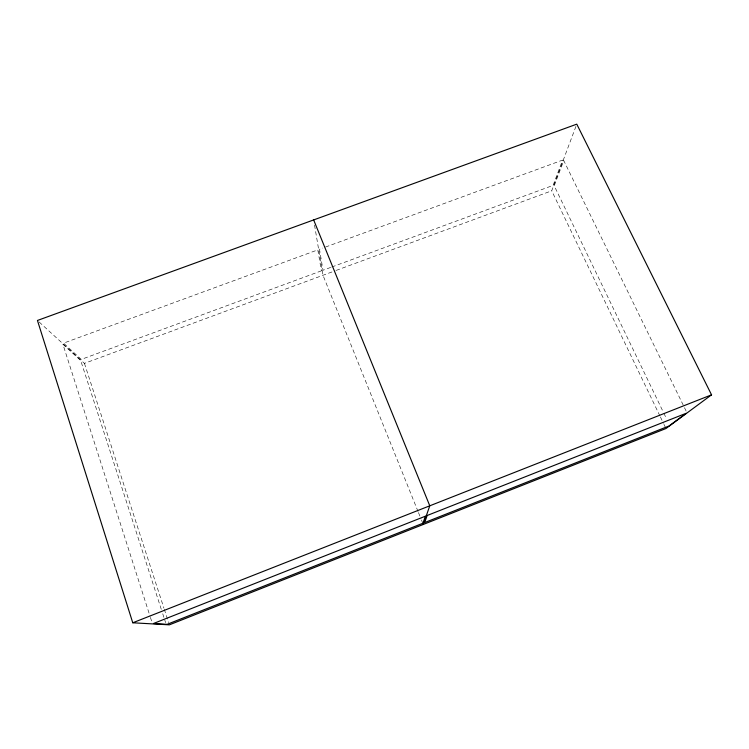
<?xml version="1.0" encoding="UTF-8"?>
<svg xmlns="http://www.w3.org/2000/svg" width="749" height="749" viewBox="0 0 749 749"><rect width="100%" height="100%" fill="white"/><g stroke="black" fill="none" stroke-linecap="round" stroke-linejoin="round"><path stroke-width="0.56" stroke-dasharray="3.75 2.81" d="M659.897 415.91L551.723 190.808L575.962 126.338M330.674 267.421L323.006 270.249L319.505 249.258L322.791 248.05M331.77 267.019L553.108 185.387L562.574 160.099L323.886 247.647M39.163 322.014L84.44 363.368L335.037 270.829M336.132 270.426L551.723 190.808M686.121 411.032L563.744 160.548L554.223 185.799L663.352 412.212M663.857 413.27L666.404 418.532M660.403 416.968L663.436 423.279M663.942 424.327L665.964 428.531M418.036 511.473L322.997 275.276L314.44 224.531M418.466 512.559L421.078 519.057M421.518 520.143L422.829 523.392M84.44 363.368L163.928 608.16M164.293 609.274L168.628 622.625M161.288 609.33L80.686 360.484L62.916 344.297L150.053 616.277M162.73 613.768L165.613 622.653M150.409 617.382L152.187 622.934M321.396 270.838L81.276 359.398L63.543 343.145L317.81 249.876L321.396 270.838"/><path stroke-width="1.12" d="M423.26 524.478L429.776 505.809L313.662 219.925M711.55 394.835L665.964 428.531L169.349 624.844L132.76 622.784L37.45 320.46L576.777 124.156L711.55 394.835L132.76 622.784M425.366 516.211L422.96 523.233L167.158 624.32L153.442 623.524L425.366 516.211M427.173 515.499L424.664 522.559L669.016 425.994L686.187 413.289L427.173 515.499"/></g></svg>
